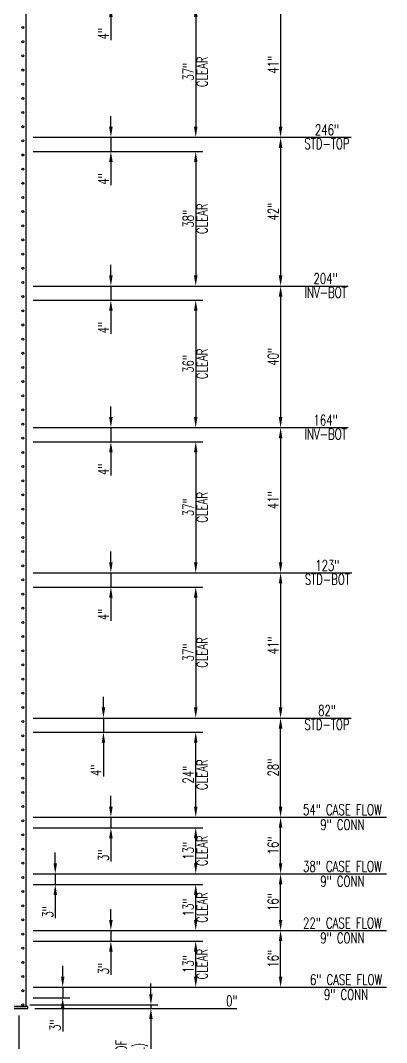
# Model space of a CAD drawing. Extents: x -805 to 239, y -158 to 536.
# Drawn here: x -611.1 to -507.5, y -9.6 to 279 of the extents above; entities that cross this region are included whole.
import ezdxf

# ---------------------------------------------------------------- set-up
doc = ezdxf.new("R2010")
doc.units = 0
doc.header["$LTSCALE"] = 8
doc.header["$MEASUREMENT"] = 0
doc.layers.get('DEFPOINTS').update_dxf_attribs({"linetype": 'CONTINUOUS'})
doc.layers.add('RACKDIM', color=7, linetype='CONTINUOUS')
doc.layers.add('RACKUPRIGHT', color=180, linetype='CONTINUOUS')
doc.styles.add('2thirds', font='romans.shx', dxfattribs={"width": 0.7})
doc.dimstyles.new('2tfrac16', dxfattribs={"dimscale": 32, "dimtxt": 0.0938, "dimasz": 0.0938, "dimexe": 0.0625, "dimexo": 0.0625, "dimgap": 0.01, "dimtad": 1, "dimdec": 4, "dimzin": 1, "dimdsep": 46, "dimlunit": 5, "dimtxsty": '2thirds', "dimcen": 0.0625, "dimclrd": 256, "dimclre": 256, "dimclrt": 256, "dimadec": 0, "dimazin": 0, "dimtfac": 0.75, "dimtdec": 4, "dimtmove": 0, "dimatfit": 0, "dimfxl": 0, "dimtvp": 0.75, "dimfrac": 2, "dimtolj": 1, "dimtzin": 0, "dimarcsym": 0})

# ---------------------------------------------------------------- blocks, each defined once
blk = doc.blocks.new('*D2')
at = {"layer": 'DEFPOINTS', "color": 0}
for p in [(-613.46, 0), (-611.46, 0), (-611.46, -25)]:
    blk.add_point(p, dxfattribs=at)
at = {"layer": 'RACKDIM', "lineweight": -2}
for p, q in [((-613.46, -2), (-613.46, -27)), ((-611.46, -2), (-611.46, -27)), ((-616.47, -25), (-619.47, -25)), ((-613.46, -25), (-611.46, -25)), ((-608.46, -25), (-601.92, -25))]:
    blk.add_line(p, q, dxfattribs=at)
at = {"layer": 'RACKDIM'}
for points in [[(-616.47, -24.5), (-616.47, -25.5), (-613.46, -25)], [(-608.46, -24.5), (-608.46, -25.5), (-611.46, -25)]]:
    blk.add_solid(points, dxfattribs=at)
at = {"layer": 'RACKDIM', "insert": (-603.69, -22.89), "char_height": 3.002, "attachment_point": 5, "style": '2thirds'}
blk.add_mtext('\\A1;2"', dxfattribs=at)
blk = doc.blocks.new('*D3')
at = {"layer": 'DEFPOINTS', "color": 0}
for p in [(-712.46, 0), (-608.96, 0), (-553.03, 0)]:
    blk.add_point(p, dxfattribs=at)
at = {"layer": 'RACKDIM', "lineweight": -2}
blk.add_line((-606.96, 0), (-549.81, 0), dxfattribs=at)
at = {"layer": 'RACKDIM', "char_height": 3.002, "attachment_point": 5, "style": '2thirds'}
for s, insert in [('\\A1;0"', (-551.26, 2.11)), ('\\A1;', (-551.26, -1.82))]:
    blk.add_mtext(s, dxfattribs=dict(at, insert=insert))
blk = doc.blocks.new('*D4')
at = {"layer": 'DEFPOINTS', "color": 0}
for p in [(-609.46, 82), (-609.46, 78), (-587.57, 78)]:
    blk.add_point(p, dxfattribs=at)
at = {"layer": 'RACKDIM', "lineweight": -2}
for p, q in [((-587.57, 85), (-587.57, 88)), ((-607.46, 82), (-585.57, 82)), ((-587.57, 82), (-587.57, 78)), ((-607.46, 78), (-585.57, 78)), ((-587.57, 75), (-587.57, 65.46))]:
    blk.add_line(p, q, dxfattribs=at)
at = {"layer": 'RACKDIM'}
for points in [[(-588.07, 85), (-587.07, 85), (-587.57, 82)], [(-588.07, 75), (-587.07, 75), (-587.57, 78)]]:
    blk.add_solid(points, dxfattribs=at)
at = {"layer": 'RACKDIM', "insert": (-589.68, 67.23), "char_height": 3.002, "attachment_point": 5, "rotation": 89.9998, "style": '2thirds'}
blk.add_mtext('\\A1;4"', dxfattribs=at)
blk = doc.blocks.new('*D5')
at = {"layer": 'DEFPOINTS', "color": 0}
for p in [(-609.46, 82), (-531.46, 82), (-712.46, 0)]:
    blk.add_point(p, dxfattribs=at)
at = {"layer": 'RACKDIM', "lineweight": -2}
blk.add_line((-607.46, 82), (-517.54, 82), dxfattribs=at)
at = {"layer": 'RACKDIM', "attachment_point": 5, "style": '2thirds'}
for s, insert, char_height in [('\\A1;82"', (-524.34, 84.11), 3.002), ('\\A1;STD-TOP', (-524.34, 80.18), 3.0016)]:
    blk.add_mtext(s, dxfattribs=dict(at, insert=insert, char_height=char_height))
blk = doc.blocks.new('*D7')
at = {"layer": 'DEFPOINTS', "color": 0}
for p in [(-609.46, 123), (-609.46, 119), (-585.47, 119)]:
    blk.add_point(p, dxfattribs=at)
at = {"layer": 'RACKDIM', "lineweight": -2}
for p, q in [((-585.47, 126), (-585.47, 129)), ((-607.46, 123), (-583.46, 123)), ((-585.47, 123), (-585.47, 119)), ((-607.46, 119), (-583.46, 119)), ((-585.47, 116), (-585.47, 109.46))]:
    blk.add_line(p, q, dxfattribs=at)
at = {"layer": 'RACKDIM'}
for points in [[(-585.97, 126), (-584.96, 126), (-585.47, 123)], [(-585.97, 116), (-584.96, 116), (-585.47, 119)]]:
    blk.add_solid(points, dxfattribs=at)
at = {"layer": 'RACKDIM', "insert": (-587.57, 111.23), "char_height": 3.002, "attachment_point": 5, "rotation": 89.9998, "style": '2thirds'}
blk.add_mtext('\\A1;4"', dxfattribs=at)
blk = doc.blocks.new('*D8')
at = {"layer": 'DEFPOINTS', "color": 0}
for p in [(-609.46, 119), (-609.46, 82), (-561.47, 82)]:
    blk.add_point(p, dxfattribs=at)
at = {"layer": 'RACKDIM', "lineweight": -2}
for p, q in [((-607.46, 119), (-559.46, 119)), ((-561.46, 116), (-561.47, 85)), ((-607.46, 82), (-559.47, 82))]:
    blk.add_line(p, q, dxfattribs=at)
at = {"layer": 'RACKDIM'}
for points in [[(-561.97, 116), (-560.96, 116), (-561.46, 119)], [(-561.97, 85), (-560.96, 85), (-561.47, 82)]]:
    blk.add_solid(points, dxfattribs=at)
at = {"layer": 'RACKDIM', "char_height": 3.002, "attachment_point": 5, "rotation": 89.9998, "style": '2thirds'}
for s, insert in [('\\A1;CLEAR', (-559.64, 100.5)), ('\\A1;37"', (-563.57, 100.5))]:
    blk.add_mtext(s, dxfattribs=dict(at, insert=insert))
blk = doc.blocks.new('*D9')
at = {"layer": 'DEFPOINTS', "color": 0}
for p in [(-609.46, 123), (-609.46, 82), (-537.47, 82)]:
    blk.add_point(p, dxfattribs=at)
at = {"layer": 'RACKDIM', "lineweight": -2}
for p, q in [((-607.46, 123), (-535.46, 123)), ((-537.46, 120), (-537.47, 85)), ((-607.46, 82), (-535.47, 82))]:
    blk.add_line(p, q, dxfattribs=at)
at = {"layer": 'RACKDIM'}
for points in [[(-537.97, 120), (-536.96, 120), (-537.46, 123)], [(-537.97, 85), (-536.96, 85), (-537.47, 82)]]:
    blk.add_solid(points, dxfattribs=at)
at = {"layer": 'RACKDIM', "insert": (-539.57, 102.5), "char_height": 3.002, "attachment_point": 5, "rotation": 89.9998, "style": '2thirds'}
blk.add_mtext('\\A1;41"', dxfattribs=at)
blk = doc.blocks.new('*D10')
at = {"layer": 'DEFPOINTS', "color": 0}
for p in [(-609.46, 123), (-531.46, 123), (-712.46, 0)]:
    blk.add_point(p, dxfattribs=at)
at = {"layer": 'RACKDIM', "lineweight": -2}
blk.add_line((-607.46, 123), (-517.34, 123), dxfattribs=at)
at = {"layer": 'RACKDIM', "attachment_point": 5, "style": '2thirds'}
for s, insert, char_height in [('\\A1;123"', (-524.24, 125.11), 3.002), ('\\A1;STD-BOT', (-524.24, 121.18), 3.0016)]:
    blk.add_mtext(s, dxfattribs=dict(at, insert=insert, char_height=char_height))
blk = doc.blocks.new('*D12')
at = {"layer": 'DEFPOINTS', "color": 0}
for p in [(-609.46, 164), (-609.46, 160), (-585.47, 160)]:
    blk.add_point(p, dxfattribs=at)
at = {"layer": 'RACKDIM', "lineweight": -2}
for p, q in [((-585.47, 167), (-585.47, 170)), ((-607.46, 164), (-583.46, 164)), ((-585.47, 164), (-585.47, 160)), ((-607.46, 160), (-583.46, 160)), ((-585.47, 157), (-585.47, 150.46))]:
    blk.add_line(p, q, dxfattribs=at)
at = {"layer": 'RACKDIM'}
for points in [[(-585.97, 167), (-584.96, 167), (-585.47, 164)], [(-585.97, 157), (-584.96, 157), (-585.47, 160)]]:
    blk.add_solid(points, dxfattribs=at)
at = {"layer": 'RACKDIM', "insert": (-587.57, 152.23), "char_height": 3.002, "attachment_point": 5, "rotation": 89.9998, "style": '2thirds'}
blk.add_mtext('\\A1;4"', dxfattribs=at)
blk = doc.blocks.new('*D13')
at = {"layer": 'DEFPOINTS', "color": 0}
for p in [(-609.46, 160), (-609.46, 123), (-561.47, 123)]:
    blk.add_point(p, dxfattribs=at)
at = {"layer": 'RACKDIM', "lineweight": -2}
for p, q in [((-607.46, 160), (-559.46, 160)), ((-561.46, 157), (-561.47, 126)), ((-607.46, 123), (-559.47, 123))]:
    blk.add_line(p, q, dxfattribs=at)
at = {"layer": 'RACKDIM'}
for points in [[(-561.97, 157), (-560.96, 157), (-561.46, 160)], [(-561.97, 126), (-560.96, 126), (-561.47, 123)]]:
    blk.add_solid(points, dxfattribs=at)
at = {"layer": 'RACKDIM', "char_height": 3.002, "attachment_point": 5, "rotation": 89.9998, "style": '2thirds'}
for s, insert in [('\\A1;CLEAR', (-559.64, 141.5)), ('\\A1;37"', (-563.57, 141.5))]:
    blk.add_mtext(s, dxfattribs=dict(at, insert=insert))
blk = doc.blocks.new('*D14')
at = {"layer": 'DEFPOINTS', "color": 0}
for p in [(-609.46, 164), (-609.46, 123), (-537.47, 123)]:
    blk.add_point(p, dxfattribs=at)
at = {"layer": 'RACKDIM', "lineweight": -2}
for p, q in [((-607.46, 164), (-535.46, 164)), ((-537.46, 161), (-537.47, 126)), ((-607.46, 123), (-535.47, 123))]:
    blk.add_line(p, q, dxfattribs=at)
at = {"layer": 'RACKDIM'}
for points in [[(-537.97, 161), (-536.96, 161), (-537.46, 164)], [(-537.97, 126), (-536.96, 126), (-537.47, 123)]]:
    blk.add_solid(points, dxfattribs=at)
at = {"layer": 'RACKDIM', "insert": (-539.57, 143.5), "char_height": 3.002, "attachment_point": 5, "rotation": 89.9998, "style": '2thirds'}
blk.add_mtext('\\A1;41"', dxfattribs=at)
blk = doc.blocks.new('*D15')
at = {"layer": 'DEFPOINTS', "color": 0}
for p in [(-609.46, 164), (-531.46, 164), (-712.46, 0)]:
    blk.add_point(p, dxfattribs=at)
at = {"layer": 'RACKDIM', "lineweight": -2}
blk.add_line((-607.46, 164), (-518.34, 164), dxfattribs=at)
at = {"layer": 'RACKDIM', "attachment_point": 5, "style": '2thirds'}
for s, insert, char_height in [('\\A1;164"', (-524.74, 166.11), 3.002), ('\\A1;INV-BOT', (-524.74, 162.18), 3.0016)]:
    blk.add_mtext(s, dxfattribs=dict(at, insert=insert, char_height=char_height))
blk = doc.blocks.new('*D17')
at = {"layer": 'DEFPOINTS', "color": 0}
for p in [(-609.46, 204), (-609.46, 200), (-585.47, 200)]:
    blk.add_point(p, dxfattribs=at)
at = {"layer": 'RACKDIM', "lineweight": -2}
for p, q in [((-585.47, 207), (-585.47, 210)), ((-607.46, 204), (-583.46, 204)), ((-585.47, 204), (-585.47, 200)), ((-607.46, 200), (-583.46, 200)), ((-585.47, 197), (-585.47, 190.46))]:
    blk.add_line(p, q, dxfattribs=at)
at = {"layer": 'RACKDIM'}
for points in [[(-585.97, 207), (-584.96, 207), (-585.47, 204)], [(-585.97, 197), (-584.96, 197), (-585.47, 200)]]:
    blk.add_solid(points, dxfattribs=at)
at = {"layer": 'RACKDIM', "insert": (-587.57, 192.23), "char_height": 3.002, "attachment_point": 5, "rotation": 89.9998, "style": '2thirds'}
blk.add_mtext('\\A1;4"', dxfattribs=at)
blk = doc.blocks.new('*D18')
at = {"layer": 'DEFPOINTS', "color": 0}
for p in [(-609.46, 200), (-609.46, 164), (-561.47, 164)]:
    blk.add_point(p, dxfattribs=at)
at = {"layer": 'RACKDIM', "lineweight": -2}
for p, q in [((-607.46, 200), (-559.46, 200)), ((-561.46, 197), (-561.47, 167)), ((-607.46, 164), (-559.47, 164))]:
    blk.add_line(p, q, dxfattribs=at)
at = {"layer": 'RACKDIM'}
for points in [[(-561.97, 197), (-560.96, 197), (-561.46, 200)], [(-561.97, 167), (-560.96, 167), (-561.47, 164)]]:
    blk.add_solid(points, dxfattribs=at)
at = {"layer": 'RACKDIM', "char_height": 3.002, "attachment_point": 5, "rotation": 89.9998, "style": '2thirds'}
for s, insert in [('\\A1;CLEAR', (-559.64, 182)), ('\\A1;36"', (-563.57, 182))]:
    blk.add_mtext(s, dxfattribs=dict(at, insert=insert))
blk = doc.blocks.new('*D19')
at = {"layer": 'DEFPOINTS', "color": 0}
for p in [(-609.46, 204), (-609.46, 164), (-537.47, 164)]:
    blk.add_point(p, dxfattribs=at)
at = {"layer": 'RACKDIM', "lineweight": -2}
for p, q in [((-607.46, 204), (-535.46, 204)), ((-537.46, 201), (-537.47, 167)), ((-607.46, 164), (-535.47, 164))]:
    blk.add_line(p, q, dxfattribs=at)
at = {"layer": 'RACKDIM'}
for points in [[(-537.97, 201), (-536.96, 201), (-537.46, 204)], [(-537.97, 167), (-536.96, 167), (-537.47, 164)]]:
    blk.add_solid(points, dxfattribs=at)
at = {"layer": 'RACKDIM', "insert": (-539.57, 184), "char_height": 3.002, "attachment_point": 5, "rotation": 89.9998, "style": '2thirds'}
blk.add_mtext('\\A1;40"', dxfattribs=at)
blk = doc.blocks.new('*D20')
at = {"layer": 'DEFPOINTS', "color": 0}
for p in [(-609.46, 204), (-531.46, 204), (-712.46, 0)]:
    blk.add_point(p, dxfattribs=at)
at = {"layer": 'RACKDIM', "lineweight": -2}
blk.add_line((-607.46, 204), (-518.34, 204), dxfattribs=at)
at = {"layer": 'RACKDIM', "attachment_point": 5, "style": '2thirds'}
for s, insert, char_height in [('\\A1;204"', (-524.74, 206.11), 3.002), ('\\A1;INV-BOT', (-524.74, 202.18), 3.0016)]:
    blk.add_mtext(s, dxfattribs=dict(at, insert=insert, char_height=char_height))
blk = doc.blocks.new('*D22')
at = {"layer": 'DEFPOINTS', "color": 0}
for p in [(-609.46, 246), (-609.46, 242), (-585.47, 242)]:
    blk.add_point(p, dxfattribs=at)
at = {"layer": 'RACKDIM', "lineweight": -2}
for p, q in [((-585.47, 249), (-585.47, 252)), ((-607.46, 246), (-583.46, 246)), ((-585.47, 246), (-585.47, 242)), ((-607.46, 242), (-583.46, 242)), ((-585.47, 239), (-585.47, 232.46))]:
    blk.add_line(p, q, dxfattribs=at)
at = {"layer": 'RACKDIM'}
for points in [[(-585.97, 249), (-584.96, 249), (-585.47, 246)], [(-585.97, 239), (-584.96, 239), (-585.47, 242)]]:
    blk.add_solid(points, dxfattribs=at)
at = {"layer": 'RACKDIM', "insert": (-587.57, 234.23), "char_height": 3.002, "attachment_point": 5, "rotation": 89.9998, "style": '2thirds'}
blk.add_mtext('\\A1;4"', dxfattribs=at)
blk = doc.blocks.new('*D23')
at = {"layer": 'DEFPOINTS', "color": 0}
for p in [(-609.46, 242), (-609.46, 204), (-561.47, 204)]:
    blk.add_point(p, dxfattribs=at)
at = {"layer": 'RACKDIM', "lineweight": -2}
for p, q in [((-607.46, 242), (-559.46, 242)), ((-561.46, 239), (-561.47, 207)), ((-607.46, 204), (-559.47, 204))]:
    blk.add_line(p, q, dxfattribs=at)
at = {"layer": 'RACKDIM'}
for points in [[(-561.97, 239), (-560.96, 239), (-561.46, 242)], [(-561.97, 207), (-560.96, 207), (-561.47, 204)]]:
    blk.add_solid(points, dxfattribs=at)
at = {"layer": 'RACKDIM', "char_height": 3.002, "attachment_point": 5, "rotation": 89.9998, "style": '2thirds'}
for s, insert in [('\\A1;38"', (-563.57, 223)), ('\\A1;CLEAR', (-559.64, 223))]:
    blk.add_mtext(s, dxfattribs=dict(at, insert=insert))
blk = doc.blocks.new('*D24')
at = {"layer": 'DEFPOINTS', "color": 0}
for p in [(-609.46, 246), (-609.46, 204), (-537.47, 204)]:
    blk.add_point(p, dxfattribs=at)
at = {"layer": 'RACKDIM', "lineweight": -2}
for p, q in [((-607.46, 246), (-535.46, 246)), ((-537.46, 243), (-537.47, 207)), ((-607.46, 204), (-535.47, 204))]:
    blk.add_line(p, q, dxfattribs=at)
at = {"layer": 'RACKDIM'}
for points in [[(-537.97, 243), (-536.96, 243), (-537.46, 246)], [(-537.97, 207), (-536.96, 207), (-537.47, 204)]]:
    blk.add_solid(points, dxfattribs=at)
at = {"layer": 'RACKDIM', "insert": (-539.57, 225), "char_height": 3.002, "attachment_point": 5, "rotation": 89.9998, "style": '2thirds'}
blk.add_mtext('\\A1;42"', dxfattribs=at)
blk = doc.blocks.new('*D25')
at = {"layer": 'DEFPOINTS', "color": 0}
for p in [(-609.46, 246), (-531.46, 246), (-712.46, 0)]:
    blk.add_point(p, dxfattribs=at)
at = {"layer": 'RACKDIM', "lineweight": -2}
blk.add_line((-607.46, 246), (-517.54, 246), dxfattribs=at)
at = {"layer": 'RACKDIM', "attachment_point": 5, "style": '2thirds'}
for s, insert, char_height in [('\\A1;246"', (-524.34, 248.11), 3.002), ('\\A1;STD-TOP', (-524.34, 244.18), 3.0016)]:
    blk.add_mtext(s, dxfattribs=dict(at, insert=insert, char_height=char_height))
blk = doc.blocks.new('*D27')
at = {"layer": 'DEFPOINTS', "color": 0}
for p in [(-609.46, 287), (-609.46, 283), (-585.47, 283)]:
    blk.add_point(p, dxfattribs=at)
at = {"layer": 'RACKDIM', "lineweight": -2}
for p, q in [((-585.47, 290), (-585.47, 293)), ((-607.46, 287), (-583.46, 287)), ((-585.47, 287), (-585.47, 283)), ((-607.46, 283), (-583.46, 283)), ((-585.47, 280), (-585.47, 273.46))]:
    blk.add_line(p, q, dxfattribs=at)
at = {"layer": 'RACKDIM'}
for points in [[(-585.97, 290), (-584.96, 290), (-585.47, 287)], [(-585.97, 280), (-584.96, 280), (-585.47, 283)]]:
    blk.add_solid(points, dxfattribs=at)
at = {"layer": 'RACKDIM', "insert": (-587.57, 275.23), "char_height": 3.002, "attachment_point": 5, "rotation": 89.9998, "style": '2thirds'}
blk.add_mtext('\\A1;4"', dxfattribs=at)
blk = doc.blocks.new('*D28')
at = {"layer": 'DEFPOINTS', "color": 0}
for p in [(-609.46, 283), (-609.46, 246), (-561.47, 246)]:
    blk.add_point(p, dxfattribs=at)
at = {"layer": 'RACKDIM', "lineweight": -2}
for p, q in [((-607.46, 283), (-559.46, 283)), ((-561.46, 280), (-561.47, 249)), ((-607.46, 246), (-559.47, 246))]:
    blk.add_line(p, q, dxfattribs=at)
at = {"layer": 'RACKDIM'}
for points in [[(-561.97, 280), (-560.96, 280), (-561.46, 283)], [(-561.97, 249), (-560.96, 249), (-561.47, 246)]]:
    blk.add_solid(points, dxfattribs=at)
at = {"layer": 'RACKDIM', "char_height": 3.002, "attachment_point": 5, "rotation": 89.9998, "style": '2thirds'}
for s, insert in [('\\A1;CLEAR', (-559.64, 264.5)), ('\\A1;37"', (-563.57, 264.5))]:
    blk.add_mtext(s, dxfattribs=dict(at, insert=insert))
blk = doc.blocks.new('*D29')
at = {"layer": 'DEFPOINTS', "color": 0}
for p in [(-609.46, 287), (-609.46, 246), (-537.47, 246)]:
    blk.add_point(p, dxfattribs=at)
at = {"layer": 'RACKDIM', "lineweight": -2}
for p, q in [((-607.46, 287), (-535.46, 287)), ((-537.46, 284), (-537.47, 249)), ((-607.46, 246), (-535.47, 246))]:
    blk.add_line(p, q, dxfattribs=at)
at = {"layer": 'RACKDIM'}
for points in [[(-537.97, 284), (-536.96, 284), (-537.46, 287)], [(-537.97, 249), (-536.96, 249), (-537.47, 246)]]:
    blk.add_solid(points, dxfattribs=at)
at = {"layer": 'RACKDIM', "insert": (-539.57, 266.5), "char_height": 3.002, "attachment_point": 5, "rotation": 89.9998, "style": '2thirds'}
blk.add_mtext('\\A1;41"', dxfattribs=at)
blk = doc.blocks.new('*D30')
at = {"layer": 'DEFPOINTS', "color": 0}
for p in [(-609.46, 287), (-531.46, 287), (-712.46, 0)]:
    blk.add_point(p, dxfattribs=at)
at = {"layer": 'RACKDIM', "lineweight": -2}
blk.add_line((-607.46, 287), (-517.34, 287), dxfattribs=at)
at = {"layer": 'RACKDIM', "attachment_point": 5, "style": '2thirds'}
for s, insert, char_height in [('\\A1;287"', (-524.24, 289.11), 3.002), ('\\A1;STD-BOT', (-524.24, 285.18), 3.0016)]:
    blk.add_mtext(s, dxfattribs=dict(at, insert=insert, char_height=char_height))
blk = doc.blocks.new('*D35')
at = {"layer": 'DEFPOINTS', "color": 0}
for p in [(-609.46, 328), (-531.46, 328), (-712.46, 0)]:
    blk.add_point(p, dxfattribs=at)
at = {"layer": 'RACKDIM', "lineweight": -2}
blk.add_line((-607.46, 328), (-518.34, 328), dxfattribs=at)
at = {"layer": 'RACKDIM', "attachment_point": 5, "style": '2thirds'}
for s, insert, char_height in [('\\A1;328"', (-524.74, 330.11), 3.002), ('\\A1;INV-BOT', (-524.74, 326.18), 3.0016)]:
    blk.add_mtext(s, dxfattribs=dict(at, insert=insert, char_height=char_height))
blk = doc.blocks.new('*D40')
at = {"layer": 'DEFPOINTS', "color": 0}
for p in [(-609.46, 410), (-531.46, 410), (-712.46, 0)]:
    blk.add_point(p, dxfattribs=at)
at = {"layer": 'RACKDIM', "lineweight": -2}
blk.add_line((-607.46, 410), (-517.54, 410), dxfattribs=at)
at = {"layer": 'RACKDIM', "attachment_point": 5, "style": '2thirds'}
for s, insert, char_height in [('\\A1;410"', (-524.34, 412.11), 3.002), ('\\A1;STD-TOP', (-524.34, 408.18), 3.0016)]:
    blk.add_mtext(s, dxfattribs=dict(at, insert=insert, char_height=char_height))
blk = doc.blocks.new('*D52')
at = {"layer": 'DEFPOINTS', "color": 0}
for p in [(-609.46, 38), (-609.46, 35), (-601.21, 35)]:
    blk.add_point(p, dxfattribs=at)
at = {"layer": 'RACKDIM', "lineweight": -2}
for p, q in [((-601.21, 41), (-601.21, 44)), ((-607.46, 38), (-599.21, 38)), ((-601.21, 38), (-601.21, 35)), ((-607.46, 35), (-599.21, 35)), ((-601.21, 32), (-601.21, 25.45))]:
    blk.add_line(p, q, dxfattribs=at)
at = {"layer": 'RACKDIM'}
for points in [[(-601.71, 41), (-600.71, 41), (-601.21, 38)], [(-601.71, 32), (-600.71, 32), (-601.21, 35)]]:
    blk.add_solid(points, dxfattribs=at)
at = {"layer": 'RACKDIM', "insert": (-603.31, 27.22), "char_height": 3.002, "attachment_point": 5, "rotation": 89.9998, "style": '2thirds'}
blk.add_mtext('\\A1;3"', dxfattribs=at)
blk = doc.blocks.new('*D60')
at = {"layer": 'DEFPOINTS', "color": 0}
for p in [(-607.46, 22), (-532.82, 22), (-608.96, 0)]:
    blk.add_point(p, dxfattribs=at)
at = {"layer": 'RACKDIM', "lineweight": -2}
blk.add_line((-605.46, 22), (-507.48, 22), dxfattribs=at)
at = {"layer": 'RACKDIM', "char_height": 3.0016, "attachment_point": 5, "style": '2thirds'}
for s, insert in [('\\A1;22" CASE FLOW', (-519.99, 24.11)), ('\\A1;9" CONN', (-519.99, 19.89))]:
    blk.add_mtext(s, dxfattribs=dict(at, insert=insert))
blk = doc.blocks.new('*D59')
at = {"layer": 'DEFPOINTS', "color": 0}
for p in [(-607.46, 38), (-532.82, 38), (-608.96, 0)]:
    blk.add_point(p, dxfattribs=at)
at = {"layer": 'RACKDIM', "lineweight": -2}
blk.add_line((-605.46, 38), (-507.48, 38), dxfattribs=at)
at = {"layer": 'RACKDIM', "char_height": 3.0016, "attachment_point": 5, "style": '2thirds'}
for s, insert in [('\\A1;38" CASE FLOW', (-519.99, 40.11)), ('\\A1;9" CONN', (-519.99, 35.89))]:
    blk.add_mtext(s, dxfattribs=dict(at, insert=insert))
blk = doc.blocks.new('*D58')
at = {"layer": 'DEFPOINTS', "color": 0}
for p in [(-607.46, 38), (-537.47, 38), (-607.46, 22)]:
    blk.add_point(p, dxfattribs=at)
at = {"layer": 'RACKDIM', "lineweight": -2}
for p, q in [((-605.46, 38), (-535.47, 38)), ((-537.47, 25), (-537.47, 35)), ((-605.46, 22), (-535.47, 22))]:
    blk.add_line(p, q, dxfattribs=at)
at = {"layer": 'RACKDIM'}
for points in [[(-537.97, 35), (-536.96, 35), (-537.47, 38)], [(-537.97, 25), (-536.96, 25), (-537.47, 22)]]:
    blk.add_solid(points, dxfattribs=at)
at = {"layer": 'RACKDIM', "insert": (-539.57, 30), "char_height": 3.002, "attachment_point": 5, "rotation": 90, "style": '2thirds'}
blk.add_mtext('\\A1;16"', dxfattribs=at)
blk = doc.blocks.new('*D57')
at = {"layer": 'DEFPOINTS', "color": 0}
for p in [(-607.46, 22), (-537.47, 22), (-607.46, 6)]:
    blk.add_point(p, dxfattribs=at)
at = {"layer": 'RACKDIM', "lineweight": -2}
for p, q in [((-605.46, 22), (-535.47, 22)), ((-537.47, 9), (-537.47, 19)), ((-605.46, 6), (-535.47, 6))]:
    blk.add_line(p, q, dxfattribs=at)
at = {"layer": 'RACKDIM'}
for points in [[(-537.97, 19), (-536.96, 19), (-537.47, 22)], [(-537.97, 9), (-536.96, 9), (-537.47, 6)]]:
    blk.add_solid(points, dxfattribs=at)
at = {"layer": 'RACKDIM', "insert": (-539.57, 14), "char_height": 3.002, "attachment_point": 5, "rotation": 90, "style": '2thirds'}
blk.add_mtext('\\A1;16"', dxfattribs=at)
blk = doc.blocks.new('*D56')
at = {"layer": 'DEFPOINTS', "color": 0}
for p in [(-607.46, 19), (-561.47, 19), (-607.46, 6)]:
    blk.add_point(p, dxfattribs=at)
at = {"layer": 'RACKDIM', "lineweight": -2}
for p, q in [((-605.46, 19), (-559.47, 19)), ((-561.47, 9), (-561.47, 16)), ((-605.46, 6), (-559.47, 6))]:
    blk.add_line(p, q, dxfattribs=at)
at = {"layer": 'RACKDIM'}
for points in [[(-561.97, 16), (-560.96, 16), (-561.47, 19)], [(-561.97, 9), (-560.96, 9), (-561.47, 6)]]:
    blk.add_solid(points, dxfattribs=at)
at = {"layer": 'RACKDIM', "char_height": 3.002, "attachment_point": 5, "rotation": 90, "style": '2thirds'}
for s, insert in [('\\A1;13"', (-563.57, 12.5)), ('\\A1;CLEAR', (-559.64, 12.5))]:
    blk.add_mtext(s, dxfattribs=dict(at, insert=insert))
blk = doc.blocks.new('*D55')
at = {"layer": 'DEFPOINTS', "color": 0}
for p in [(-607.46, 35), (-561.47, 35), (-607.46, 22)]:
    blk.add_point(p, dxfattribs=at)
at = {"layer": 'RACKDIM', "lineweight": -2}
for p, q in [((-605.46, 35), (-559.47, 35)), ((-561.47, 25), (-561.47, 32)), ((-605.46, 22), (-559.47, 22))]:
    blk.add_line(p, q, dxfattribs=at)
at = {"layer": 'RACKDIM'}
for points in [[(-561.97, 32), (-560.96, 32), (-561.47, 35)], [(-561.97, 25), (-560.96, 25), (-561.47, 22)]]:
    blk.add_solid(points, dxfattribs=at)
at = {"layer": 'RACKDIM', "char_height": 3.002, "attachment_point": 5, "rotation": 90, "style": '2thirds'}
for s, insert in [('\\A1;CLEAR', (-559.64, 28.5)), ('\\A1;13"', (-563.57, 28.5))]:
    blk.add_mtext(s, dxfattribs=dict(at, insert=insert))
blk = doc.blocks.new('*D53')
at = {"layer": 'DEFPOINTS', "color": 0}
for p in [(-609.46, 22), (-609.46, 19), (-585.47, 19)]:
    blk.add_point(p, dxfattribs=at)
at = {"layer": 'RACKDIM', "lineweight": -2}
for p, q in [((-585.47, 25), (-585.47, 28)), ((-607.46, 22), (-583.46, 22)), ((-585.47, 22), (-585.47, 19)), ((-607.46, 19), (-583.46, 19)), ((-585.47, 16), (-585.47, 9.45))]:
    blk.add_line(p, q, dxfattribs=at)
at = {"layer": 'RACKDIM'}
for points in [[(-585.97, 25), (-584.96, 25), (-585.47, 22)], [(-585.97, 16), (-584.96, 16), (-585.47, 19)]]:
    blk.add_solid(points, dxfattribs=at)
at = {"layer": 'RACKDIM', "insert": (-587.57, 11.22), "char_height": 3.002, "attachment_point": 5, "rotation": 89.9998, "style": '2thirds'}
blk.add_mtext('\\A1;3"', dxfattribs=at)
blk = doc.blocks.new('*D61')
at = {"layer": 'DEFPOINTS', "color": 0}
for p in [(-607.46, 6), (-530.71, 6), (-608.96, 0)]:
    blk.add_point(p, dxfattribs=at)
at = {"layer": 'RACKDIM', "lineweight": -2}
blk.add_line((-605.46, 6), (-507.48, 6), dxfattribs=at)
at = {"layer": 'RACKDIM', "char_height": 3.0016, "attachment_point": 5, "style": '2thirds'}
for s, insert in [('\\A1;6" CASE FLOW', (-518.94, 8.11)), ('\\A1;9" CONN', (-518.94, 3.89))]:
    blk.add_mtext(s, dxfattribs=dict(at, insert=insert))
blk = doc.blocks.new('*D54')
at = {"layer": 'DEFPOINTS', "color": 0}
for p in [(-609.46, 6), (-609.46, 3), (-599.1, 3)]:
    blk.add_point(p, dxfattribs=at)
at = {"layer": 'RACKDIM', "lineweight": -2}
for p, q in [((-599.1, 9), (-599.1, 12)), ((-607.46, 6), (-597.1, 6)), ((-599.1, 6), (-599.1, 3)), ((-607.46, 3), (-597.1, 3)), ((-599.1, 0), (-599.1, -6.55))]:
    blk.add_line(p, q, dxfattribs=at)
at = {"layer": 'RACKDIM'}
for points in [[(-599.6, 9), (-598.6, 9), (-599.1, 6)], [(-599.6, 0), (-598.6, 0), (-599.1, 3)]]:
    blk.add_solid(points, dxfattribs=at)
at = {"layer": 'RACKDIM', "insert": (-601.21, -4.78), "char_height": 3.002, "attachment_point": 5, "rotation": 89.9998, "style": '2thirds'}
blk.add_mtext('\\A1;3"', dxfattribs=at)
blk = doc.blocks.new('*D64')
at = {"layer": 'DEFPOINTS', "color": 0}
for p in [(-607.46, 51), (-561.47, 51), (-607.46, 38)]:
    blk.add_point(p, dxfattribs=at)
at = {"layer": 'RACKDIM', "lineweight": -2}
for p, q in [((-605.46, 51), (-559.47, 51)), ((-561.47, 41), (-561.47, 48)), ((-605.46, 38), (-559.47, 38))]:
    blk.add_line(p, q, dxfattribs=at)
at = {"layer": 'RACKDIM'}
for points in [[(-561.97, 48), (-560.96, 48), (-561.47, 51)], [(-561.97, 41), (-560.96, 41), (-561.47, 38)]]:
    blk.add_solid(points, dxfattribs=at)
at = {"layer": 'RACKDIM', "char_height": 3.002, "attachment_point": 5, "rotation": 90, "style": '2thirds'}
for s, insert in [('\\A1;13"', (-563.57, 44.5)), ('\\A1;CLEAR', (-559.64, 44.5))]:
    blk.add_mtext(s, dxfattribs=dict(at, insert=insert))
blk = doc.blocks.new('*D63')
at = {"layer": 'DEFPOINTS', "color": 0}
for p in [(-607.46, 54), (-537.47, 54), (-607.46, 38)]:
    blk.add_point(p, dxfattribs=at)
at = {"layer": 'RACKDIM', "lineweight": -2}
for p, q in [((-605.46, 54), (-535.47, 54)), ((-537.47, 41), (-537.47, 51)), ((-605.46, 38), (-535.47, 38))]:
    blk.add_line(p, q, dxfattribs=at)
at = {"layer": 'RACKDIM'}
for points in [[(-537.97, 51), (-536.96, 51), (-537.47, 54)], [(-537.97, 41), (-536.96, 41), (-537.47, 38)]]:
    blk.add_solid(points, dxfattribs=at)
at = {"layer": 'RACKDIM', "insert": (-539.57, 46), "char_height": 3.002, "attachment_point": 5, "rotation": 90, "style": '2thirds'}
blk.add_mtext('\\A1;16"', dxfattribs=at)
blk = doc.blocks.new('*D62')
at = {"layer": 'DEFPOINTS', "color": 0}
for p in [(-607.46, 54), (-532.82, 54), (-608.96, 0)]:
    blk.add_point(p, dxfattribs=at)
at = {"layer": 'RACKDIM', "lineweight": -2}
blk.add_line((-605.46, 54), (-507.48, 54), dxfattribs=at)
at = {"layer": 'RACKDIM', "char_height": 3.0016, "attachment_point": 5, "style": '2thirds'}
for s, insert in [('\\A1;54" CASE FLOW', (-519.99, 56.11)), ('\\A1;9" CONN', (-519.99, 51.89))]:
    blk.add_mtext(s, dxfattribs=dict(at, insert=insert))
blk = doc.blocks.new('*D65')
at = {"layer": 'DEFPOINTS', "color": 0}
for p in [(-609.46, 54), (-609.46, 51), (-585.47, 51)]:
    blk.add_point(p, dxfattribs=at)
at = {"layer": 'RACKDIM', "lineweight": -2}
for p, q in [((-585.47, 57), (-585.47, 60)), ((-607.46, 54), (-583.46, 54)), ((-585.47, 54), (-585.47, 51)), ((-607.46, 51), (-583.46, 51)), ((-585.47, 48), (-585.47, 41.45))]:
    blk.add_line(p, q, dxfattribs=at)
at = {"layer": 'RACKDIM'}
for points in [[(-585.97, 57), (-584.96, 57), (-585.47, 54)], [(-585.97, 48), (-584.96, 48), (-585.47, 51)]]:
    blk.add_solid(points, dxfattribs=at)
at = {"layer": 'RACKDIM', "insert": (-587.57, 43.22), "char_height": 3.002, "attachment_point": 5, "rotation": 89.9998, "style": '2thirds'}
blk.add_mtext('\\A1;3"', dxfattribs=at)
blk = doc.blocks.new('*D66')
at = {"layer": 'DEFPOINTS', "color": 0}
for p in [(-607.46, 82), (-537.47, 82), (-607.46, 54)]:
    blk.add_point(p, dxfattribs=at)
at = {"layer": 'RACKDIM', "lineweight": -2}
for p, q in [((-605.46, 82), (-535.47, 82)), ((-537.47, 57), (-537.47, 79)), ((-605.46, 54), (-535.47, 54))]:
    blk.add_line(p, q, dxfattribs=at)
at = {"layer": 'RACKDIM'}
for points in [[(-537.97, 79), (-536.96, 79), (-537.47, 82)], [(-537.97, 57), (-536.96, 57), (-537.47, 54)]]:
    blk.add_solid(points, dxfattribs=at)
at = {"layer": 'RACKDIM', "insert": (-539.57, 68), "char_height": 3.002, "attachment_point": 5, "rotation": 90, "style": '2thirds'}
blk.add_mtext('\\A1;28"', dxfattribs=at)
blk = doc.blocks.new('*D67')
at = {"layer": 'DEFPOINTS', "color": 0}
for p in [(-607.46, 78), (-561.47, 78), (-607.46, 54)]:
    blk.add_point(p, dxfattribs=at)
at = {"layer": 'RACKDIM', "lineweight": -2}
for p, q in [((-605.46, 78), (-559.47, 78)), ((-561.47, 57), (-561.47, 75)), ((-605.46, 54), (-559.47, 54))]:
    blk.add_line(p, q, dxfattribs=at)
at = {"layer": 'RACKDIM'}
for points in [[(-561.97, 75), (-560.96, 75), (-561.47, 78)], [(-561.97, 57), (-560.96, 57), (-561.47, 54)]]:
    blk.add_solid(points, dxfattribs=at)
at = {"layer": 'RACKDIM', "char_height": 3.002, "attachment_point": 5, "rotation": 90, "style": '2thirds'}
for s, insert in [('\\A1;CLEAR', (-559.64, 66)), ('\\A1;24"', (-563.57, 66))]:
    blk.add_mtext(s, dxfattribs=dict(at, insert=insert))
blk = doc.blocks.new('*D99')
at = {"layer": 'DEFPOINTS', "color": 0}
for p in [(-610.37, 1), (-608.96, 0), (-574.15, 0)]:
    blk.add_point(p, dxfattribs=at)
at = {"layer": 'RACKDIM', "lineweight": -2}
for p, q in [((-574.15, 4), (-574.15, 7)), ((-608.37, 1), (-572.15, 1)), ((-574.15, 1), (-574.15, 0)), ((-606.96, 0), (-572.15, 0)), ((-574.15, -3), (-574.15, -47.36))]:
    blk.add_line(p, q, dxfattribs=at)
at = {"layer": 'RACKDIM'}
for points in [[(-574.65, 4), (-573.65, 4), (-574.15, 1)], [(-574.65, -3), (-573.65, -3), (-574.15, 0)]]:
    blk.add_solid(points, dxfattribs=at)
at = {"layer": 'RACKDIM', "insert": (-579.54, -26.68), "char_height": 3.0016, "attachment_point": 5, "rotation": 90, "style": '2thirds'}
blk.add_mtext('\\A1;1" FLOOR TO CENTER OF\\PLOWEST HOLE (TYPICAL)', dxfattribs=at)

msp = doc.modelspace()

# ---------------------------------------------------------------- linework, layer by layer
at = {"layer": 'RACKUPRIGHT'}
for points in [[(-613.46495, 0.5), (-609.46495, 0.5), (-609.46495, 410), (-613.46495, 410), (-613.46495, 0.5)], [(-613.96495, 0), (-608.96495, 0), (-608.96495, 0.5), (-613.96495, 0.5), (-613.96495, 0)]]:
    msp.add_lwpolyline(points, dxfattribs=at)
for centre in [(-610.3712, 277), (-610.3712, 273), (-610.3712, 269), (-610.3712, 265), (-610.3712, 261), (-610.3712, 257), (-610.3712, 253), (-610.3712, 249), (-610.3712, 245), (-610.3712, 241), (-610.3712, 237), (-610.3712, 233), (-610.3712, 229), (-610.3712, 225), (-610.3712, 221), (-610.3712, 217), (-610.3712, 213), (-610.3712, 209), (-610.3712, 205), (-610.3712, 201), (-610.3712, 197), (-610.3712, 193), (-610.3712, 189), (-610.3712, 185), (-610.3712, 181), (-610.3712, 177), (-610.3712, 173), (-610.3712, 169), (-610.3712, 165), (-610.3712, 161), (-610.3712, 157), (-610.3712, 153), (-610.3712, 149), (-610.3712, 145), (-610.3712, 141), (-610.3712, 137), (-610.3712, 133), (-610.3712, 129), (-610.3712, 125), (-610.3712, 121), (-610.3712, 117), (-610.3712, 113), (-610.3712, 109), (-610.3712, 105), (-610.3712, 101), (-610.3712, 97), (-610.3712, 93), (-610.3712, 89), (-610.3712, 85), (-610.3712, 81), (-610.3712, 77), (-610.3712, 73), (-610.3712, 69), (-610.3712, 65), (-610.3712, 61), (-610.3712, 57), (-610.3712, 53), (-610.3712, 49), (-610.3712, 45), (-610.3712, 41), (-610.3712, 37), (-610.3712, 33), (-610.3712, 29), (-610.3712, 25), (-610.3712, 21), (-610.3712, 17), (-610.3712, 13), (-610.3712, 9), (-610.3712, 5), (-610.3712, 1)]:
    msp.add_circle(centre, 0.28125, dxfattribs=at)

# ---------------------------------------------------------------- dimensions: what is measured, and where the dimension line sits
at = {"layer": 'RACKDIM'}
for feature_location, offset, origin, text, picture, middle in [((-609.46495, 410), (78, 0), (-712.46495, 0), '<>\\XSTD-TOP', '*D40', (-524.34133, 410)), ((-609.46495, 328), (78, 0), (-712.46495, 0), '<>\\XINV-BOT', '*D35', (-524.74154, 328)), ((-609.46495, 287), (78, 0), (-712.46495, 0), '<>\\XSTD-BOT', '*D30', (-524.24127, 287)), ((-609.46495, 246), (78, 0), (-712.46495, 0), '<>\\XSTD-TOP', '*D25', (-524.34133, 246)), ((-609.46495, 204), (78, 0), (-712.46495, 0), '<>\\XINV-BOT', '*D20', (-524.74154, 204)), ((-609.46495, 164), (78, 0), (-712.46495, 0), '<>\\XINV-BOT', '*D15', (-524.74154, 164)), ((-609.46495, 123), (78, 0), (-712.46495, 0), '<>\\XSTD-BOT', '*D10', (-524.24127, 123)), ((-609.46495, 82), (78, 0), (-712.46495, 0), '<>\\XSTD-TOP', '*D5', (-524.34133, 82)), ((-607.46495, 53.99894), (74.64949, 0), (-608.96495, 0), '<> CASE FLOW\\X9" CONN', '*D62', (-519.9888, 53.99894)), ((-607.46495, 37.99894), (74.64949, 0), (-608.96495, 0), '<> CASE FLOW\\X9" CONN', '*D59', (-519.9888, 37.99894)), ((-607.46495, 21.99894), (74.64949, 0), (-608.96495, 0), '<> CASE FLOW\\X9" CONN', '*D60', (-519.9888, 21.99894)), ((-607.46495, 5.99894), (76.75061, 0), (-608.96495, 0), '<> CASE FLOW\\X9" CONN', '*D61', (-518.93824, 5.99894)), ((-608.9649541922, -0.0000000015), (55.9309022228, 0), (-712.4649541922, -0.0000000015), '<>\\X   ', '*D3', (-551.263278636, -0.0000000015))]:
    dim = msp.add_ordinate_dim(feature_location=feature_location, offset=offset, dtype=0, origin=origin, text=text, dimstyle='2tfrac16', override={"dimpost": '"'}, dxfattribs=at)
    dim.commit()
    dim.dimension.update_dxf_attribs({"geometry": picture, "text_midpoint": middle})
for base, p1, p2, angle, picture, middle in [((-585.46497, 282.99991), (-609.46495, 287), (-609.46495, 283), 269.9997895, '*D27', (-587.57166, 275.22595)), ((-537.4651, 245.99974), (-609.46495, 287), (-609.46495, 246), 269.9997895, '*D29', (-539.5717, 266.49974)), ((-585.46497, 241.99991), (-609.46495, 246), (-609.46495, 242), 269.9997895, '*D22', (-587.57166, 234.22595)), ((-537.46511, 203.99974), (-609.46495, 246), (-609.46495, 204), 269.9997895, '*D24', (-539.5717, 224.99974)), ((-585.46497, 199.99991), (-609.46495, 204), (-609.46495, 200), 269.9997895, '*D17', (-587.57167, 192.22595)), ((-537.4651, 163.99974), (-609.46495, 204), (-609.46495, 164), 269.9997895, '*D19', (-539.5717, 183.99974)), ((-585.46497, 159.99991), (-609.46495, 164), (-609.46495, 160), 269.9997895, '*D12', (-587.57166, 152.22595)), ((-537.4651, 122.99974), (-609.46495, 164), (-609.46495, 123), 269.9997895, '*D14', (-539.5717, 143.49974)), ((-585.46497, 118.99991), (-609.46495, 123), (-609.46495, 119), 269.9997895, '*D7', (-587.57166, 111.22595)), ((-537.4651, 81.99974), (-609.46495, 123), (-609.46495, 82), 269.9997895, '*D9', (-539.5717, 102.49974)), ((-537.465248, 81.999993), (-607.464954, 53.998936), (-607.464954, 81.999993), 90, '*D66', (-539.571915, 67.999464)), ((-585.46497, 50.99886), (-609.46495, 53.99894), (-609.46495, 50.99894), 269.9997895, '*D65', (-587.57166, 43.22489)), ((-537.46525, 53.99894), (-607.46495, 37.99894), (-607.46495, 53.99894), 90, '*D63', (-539.57191, 45.99894)), ((-537.46525, 37.99894), (-607.46495, 21.99894), (-607.46495, 37.99894), 90, '*D58', (-539.57191, 29.99894)), ((-585.46497, 18.99886), (-609.46495, 21.99894), (-609.46495, 18.99894), 269.9997895, '*D53', (-587.57166, 11.22489)), ((-537.46525, 21.99894), (-607.46495, 5.99894), (-607.46495, 21.99894), 90, '*D57', (-539.57191, 13.99894)), ((-599.09997, 2.99891), (-609.46495, 5.99894), (-609.46495, 2.99894), 269.9997895, '*D54', (-601.20666, -4.77506))]:
    dim = msp.add_linear_dim(base=base, p1=p1, p2=p2, angle=angle, dimstyle='2tfrac16', override={"dimpost": '"'}, dxfattribs=at)
    dim.commit()
    dim.dimension.update_dxf_attribs({"geometry": picture, "text_midpoint": middle})
for base, p1, p2, angle, text, picture, middle in [((-561.4651, 245.99982), (-609.46495, 283), (-609.46495, 246), 269.9997895, '<>\\XCLEAR', '*D28', (-561.46504, 264.49982)), ((-561.46511, 203.99982), (-609.46495, 242), (-609.46495, 204), 269.9997895, '<>\\XCLEAR', '*D23', (-561.46504, 222.99982)), ((-561.4651, 163.99982), (-609.46495, 200), (-609.46495, 164), 269.9997895, '<>\\XCLEAR', '*D18', (-561.46504, 181.99982)), ((-561.4651, 122.99982), (-609.46495, 160), (-609.46495, 123), 269.9997895, '<>\\XCLEAR', '*D13', (-561.46504, 141.49982)), ((-561.4651, 81.99982), (-609.46495, 119), (-609.46495, 82), 269.9997895, '<>\\XCLEAR', '*D8', (-561.46504, 100.49982)), ((-561.465219, 77.999993), (-607.464954, 53.998936), (-607.464954, 77.999993), 90, '<>\\XCLEAR', '*D67', (-561.465219, 65.999464)), ((-561.46522, 50.99894), (-607.46495, 37.99894), (-607.46495, 50.99894), 90, '<>\\XCLEAR', '*D64', (-561.46522, 44.49894)), ((-561.46522, 34.99894), (-607.46495, 21.99894), (-607.46495, 34.99894), 90, '<>\\XCLEAR', '*D55', (-561.46522, 28.49894)), ((-561.46522, 18.99894), (-607.46495, 5.99894), (-607.46495, 18.99894), 90, '<>\\XCLEAR', '*D56', (-561.46522, 12.49894)), ((-574.14828, 0), (-610.3712, 1), (-608.96495, 0), 90, '<> FLOOR TO CENTER OF\\PLOWEST HOLE (TYPICAL)', '*D99', (-579.54241, -26.68405))]:
    dim = msp.add_linear_dim(base=base, p1=p1, p2=p2, angle=angle, text=text, dimstyle='2tfrac16', override={"dimpost": '"'}, dxfattribs=at)
    dim.commit()
    dim.dimension.update_dxf_attribs({"geometry": picture, "text_midpoint": middle})
for base, p1, p2, picture, middle in [((-587.57162, 77.99992), (-609.46495, 82), (-609.46495, 78), '*D4', (-587.57166, 67.22595)), ((-601.20649, 34.99891), (-609.46495, 37.99894), (-609.46495, 34.99894), '*D52', (-601.20652, 27.22494))]:
    dim = msp.add_linear_dim(base=base, p1=p1, p2=p2, angle=269.9997895, dimstyle='2tfrac16', override={"dimpost": '"'}, dxfattribs=at)
    dim.commit()
    dim.dimension.update_dxf_attribs({"geometry": picture, "text_midpoint": middle, "dimtype": 160})
dim = msp.add_linear_dim(base=(-611.46495, -24.99541), p1=(-613.46495, 0), p2=(-611.46495, 0), dimstyle='2tfrac16', override={"dimpost": '"'}, dxfattribs=at)
dim.commit()
dim.dimension.update_dxf_attribs({"geometry": '*D2', "text_midpoint": (-603.69098, -22.88874)})

doc.saveas('drawing.dxf')
